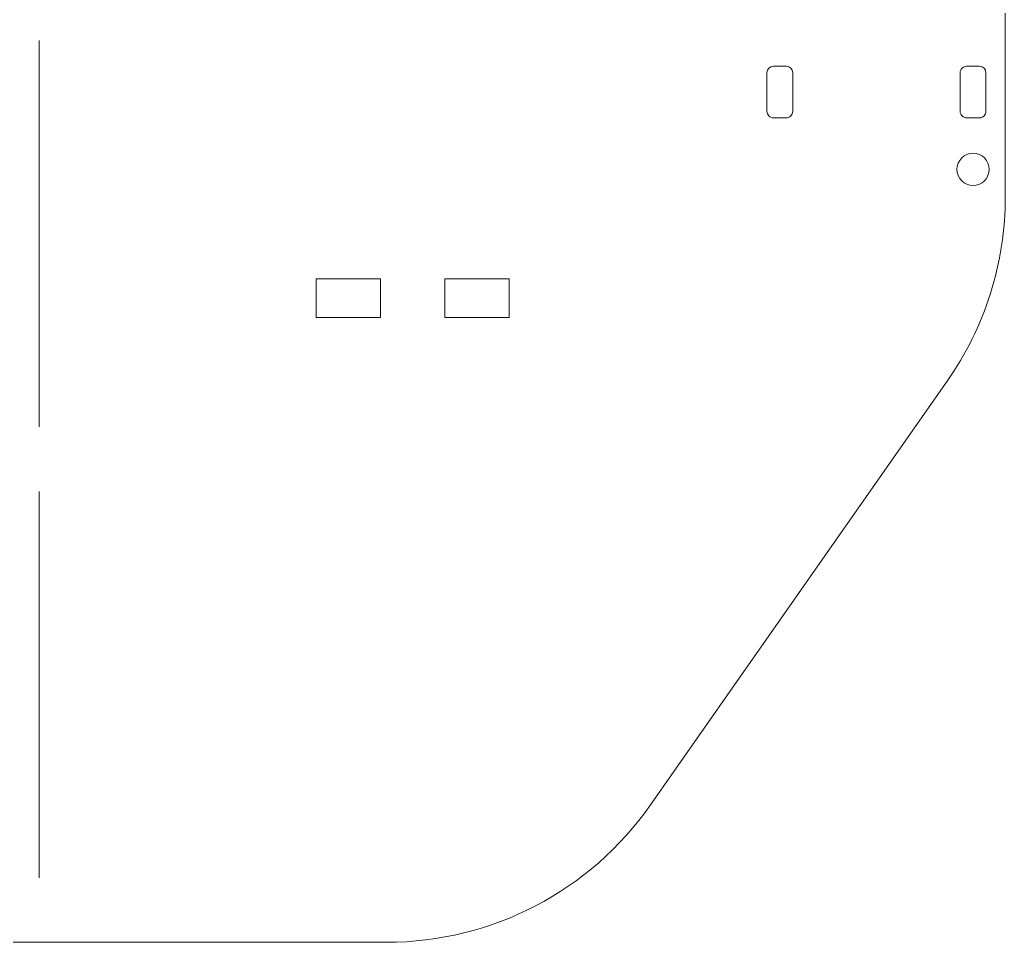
# Model space of a CAD drawing. Header units: millimetres. Extents: x -386 to 231, y -1182 to 269.
# Drawn here: x -23.4 to 129.6, y -30.6 to 112.6 of the extents above; entities that cross this region are included whole.
import ezdxf
from ezdxf.lldxf.tags import DXFTag

# ---------------------------------------------------------------- set-up
doc = ezdxf.new("R2010")
doc.units = ezdxf.units.MM
doc.header["$MEASUREMENT"] = 0
doc.layers.add('3MM_POLY_SHELL', color=7, linetype='Continuous')
tags = doc.linetypes.add('New Line3', pattern=[0.8, 0.5, -0.3]).pattern_tags.tags
tags[6:7] = [DXFTag(74, 4), DXFTag(75, 0), DXFTag(340, '0'), DXFTag(46, 1.0), DXFTag(50, 0.0), DXFTag(44, 0.0), DXFTag(45, 0.0)]
tags[4:5] = [DXFTag(74, 4), DXFTag(75, 0), DXFTag(340, '0'), DXFTag(46, 1.0), DXFTag(50, 0.0), DXFTag(44, 0.0), DXFTag(45, 0.0)]
tags = doc.linetypes.add('New Line4', pattern=[0.8, 0.5, -0.3]).pattern_tags.tags
tags[6:7] = [DXFTag(74, 4), DXFTag(75, 0), DXFTag(340, '0'), DXFTag(46, 1.0), DXFTag(50, 0.0), DXFTag(44, 0.0), DXFTag(45, 0.0)]
tags[4:5] = [DXFTag(74, 4), DXFTag(75, 0), DXFTag(340, '0'), DXFTag(46, 1.0), DXFTag(50, 0.0), DXFTag(44, 0.0), DXFTag(45, 0.0)]

msp = doc.modelspace()

# ---------------------------------------------------------------- linework, layer by layer
at = {"layer": '3MM_POLY_SHELL', "color": 250, "lineweight": 9}
for points, knots in [([(129.5705, 244.3883), (129.5705, 244.3883), (129.5705, 85.1493), (129.5705, 85.1493), (129.5705, 85.1493), (129.5705, 74.8907), (126.4151, 64.8803), (120.5321, 56.4761), (120.5321, 56.4761), (120.5321, 56.4761), (74.4994, -9.285), (74.4994, -9.285), (74.4994, -9.285), (65.1429, -22.6513), (49.8534, -30.6119), (33.5378, -30.6119), (33.5378, -30.6119), (33.5378, -30.6119), (-120.4295, -30.6119), (-120.4295, -30.6119), (-120.4295, -30.6119), (-120.4295, -30.6119), (-274.3967, -30.6119), (-274.3967, -30.6119), (-274.3967, -30.6119), (-290.7124, -30.6119), (-306.0018, -22.6513), (-315.3583, -9.285), (-315.3583, -9.285), (-315.3583, -9.285), (-361.3911, 56.4761), (-361.3911, 56.4761), (-361.3911, 56.4761), (-367.274, 64.8803), (-370.4295, 74.8907), (-370.4295, 85.1493), (-370.4295, 85.1493), (-370.4295, 85.1493), (-370.4295, 244.3881), (-370.4295, 244.3881), (-370.4295, 244.3881), (-370.4295, 251.0186), (-367.7955, 257.3774), (-363.1071, 262.0658), (-363.1071, 262.0658), (-358.4187, 266.7542), (-352.0599, 269.3881), (-345.4295, 269.3881), (-345.4295, 269.3881), (-345.4295, 269.3881), (-340.9246, 269.3881), (-340.9246, 269.3881), (-340.9246, 269.3881), (-329.0075, 269.3881), (-318.7472, 260.9767), (-316.41, 249.2911), (-316.41, 249.2911), (-316.41, 249.2911), (-304.6611, 190.5464), (-304.6611, 190.5464), (-304.6611, 190.5464), (-301.9604, 177.0428), (-293.8098, 165.2509), (-282.132, 157.9522), (-282.132, 157.9522), (-282.132, 157.9522), (-220.4295, 119.3881), (-220.4295, 119.3881), (-220.4295, 119.3881), (-220.4295, 119.3881), (-20.4295, 119.3881), (-20.4295, 119.3881), (-20.4295, 119.3881), (-20.4295, 119.3881), (41.2731, 157.9522), (41.2731, 157.9522), (41.2731, 157.9522), (52.9509, 165.2509), (61.1015, 177.0428), (63.8022, 190.5464), (63.8022, 190.5464), (63.8022, 190.5464), (75.5511, 249.2911), (75.5511, 249.2911), (75.5511, 249.2911), (77.8882, 260.9767), (88.1486, 269.3881), (100.0656, 269.3881), (100.0656, 269.3881), (100.0656, 269.3881), (104.5705, 269.3881), (104.5705, 269.3881), (104.5705, 269.3881), (118.3776, 269.3881), (129.5705, 258.1953), (129.5705, 244.3883)], [0, 0, 0, 0, 0.04, 0.04, 0.04, 0.04, 0.08, 0.08, 0.08, 0.08, 0.12, 0.12, 0.12, 0.12, 0.16, 0.16, 0.16, 0.16, 0.2, 0.2, 0.2, 0.2, 0.24, 0.24, 0.24, 0.24, 0.28, 0.28, 0.28, 0.28, 0.32, 0.32, 0.32, 0.32, 0.36, 0.36, 0.36, 0.36, 0.4, 0.4, 0.4, 0.4, 0.44, 0.44, 0.44, 0.44, 0.48, 0.48, 0.48, 0.48, 0.52, 0.52, 0.52, 0.52, 0.56, 0.56, 0.56, 0.56, 0.6, 0.6, 0.6, 0.6, 0.64, 0.64, 0.64, 0.64, 0.68, 0.68, 0.68, 0.68, 0.72, 0.72, 0.72, 0.72, 0.76, 0.76, 0.76, 0.76, 0.8, 0.8, 0.8, 0.8, 0.84, 0.84, 0.84, 0.84, 0.88, 0.88, 0.88, 0.88, 0.92, 0.92, 0.92, 0.92, 1, 1, 1, 1]), ([(96.5705, 104.3882), (96.5705, 104.3882), (96.5705, 98.3881), (96.5705, 98.3881), (96.5705, 98.3881), (96.5705, 98.1229), (96.4652, 97.8686), (96.2776, 97.681), (96.2776, 97.681), (96.0901, 97.4935), (95.8358, 97.3881), (95.5705, 97.3881), (95.5705, 97.3881), (95.5705, 97.3881), (93.5705, 97.3881), (93.5705, 97.3881), (93.5705, 97.3881), (93.3053, 97.3881), (93.051, 97.4935), (92.8634, 97.681), (92.8634, 97.681), (92.6759, 97.8686), (92.5705, 98.1229), (92.5705, 98.3881), (92.5705, 98.3881), (92.5705, 98.3881), (92.5705, 104.3881), (92.5705, 104.3881), (92.5705, 104.3881), (92.5705, 104.6534), (92.6759, 104.9077), (92.8634, 105.0953), (92.8634, 105.0953), (93.051, 105.2828), (93.3053, 105.3881), (93.5705, 105.3881), (93.5705, 105.3881), (93.5705, 105.3881), (95.5705, 105.3881), (95.5705, 105.3881), (95.5705, 105.3881), (96.1228, 105.3881), (96.5705, 104.9404), (96.5705, 104.3882)], [0, 0, 0, 0, 0.08333333, 0.08333333, 0.08333333, 0.08333333, 0.16666667, 0.16666667, 0.16666667, 0.16666667, 0.25, 0.25, 0.25, 0.25, 0.33333333, 0.33333333, 0.33333333, 0.33333333, 0.41666667, 0.41666667, 0.41666667, 0.41666667, 0.5, 0.5, 0.5, 0.5, 0.58333333, 0.58333333, 0.58333333, 0.58333333, 0.66666667, 0.66666667, 0.66666667, 0.66666667, 0.75, 0.75, 0.75, 0.75, 0.83333333, 0.83333333, 0.83333333, 0.83333333, 1, 1, 1, 1]), ([(126.5705, 104.3882), (126.5705, 104.9404), (126.1228, 105.3881), (125.5705, 105.3881), (125.5705, 105.3881), (125.5705, 105.3881), (123.5705, 105.3881), (123.5705, 105.3881), (123.5705, 105.3881), (123.3053, 105.3881), (123.051, 105.2828), (122.8634, 105.0953), (122.8634, 105.0953), (122.6759, 104.9077), (122.5705, 104.6534), (122.5705, 104.3881), (122.5705, 104.3881), (122.5705, 104.3881), (122.5705, 98.3881), (122.5705, 98.3881), (122.5705, 98.3881), (122.5705, 98.1229), (122.6759, 97.8686), (122.8634, 97.681), (122.8634, 97.681), (123.051, 97.4935), (123.3053, 97.3881), (123.5705, 97.3881), (123.5705, 97.3881), (123.5705, 97.3881), (125.5705, 97.3881), (125.5705, 97.3881), (125.5705, 97.3881), (125.8358, 97.3881), (126.0901, 97.4935), (126.2776, 97.681), (126.2776, 97.681), (126.4652, 97.8686), (126.5705, 98.1229), (126.5705, 98.3881), (126.5705, 98.3881), (126.5705, 98.3881), (126.5705, 104.3882), (126.5705, 104.3882)], [0, 0, 0, 0, 0.08333333, 0.08333333, 0.08333333, 0.08333333, 0.16666667, 0.16666667, 0.16666667, 0.16666667, 0.25, 0.25, 0.25, 0.25, 0.33333333, 0.33333333, 0.33333333, 0.33333333, 0.41666667, 0.41666667, 0.41666667, 0.41666667, 0.5, 0.5, 0.5, 0.5, 0.58333333, 0.58333333, 0.58333333, 0.58333333, 0.66666667, 0.66666667, 0.66666667, 0.66666667, 0.75, 0.75, 0.75, 0.75, 0.83333333, 0.83333333, 0.83333333, 0.83333333, 1, 1, 1, 1]), ([(127.0705, 89.3882), (127.0705, 88.0074), (125.9513, 86.8882), (124.5705, 86.8881), (124.5705, 86.8881), (123.1898, 86.8881), (122.0705, 88.0074), (122.0705, 89.3881), (122.0705, 89.3881), (122.0705, 90.7689), (123.1898, 91.8881), (124.5705, 91.8881), (124.5705, 91.8881), (125.9512, 91.8882), (127.0705, 90.7689), (127.0705, 89.3882)], [0, 0, 0, 0, 0.2, 0.2, 0.2, 0.2, 0.4, 0.4, 0.4, 0.4, 0.6, 0.6, 0.6, 0.6, 1, 1, 1, 1]), ([(32.5705, 66.3881), (32.5705, 66.3881), (32.5705, 72.3881), (32.5705, 72.3881), (32.5705, 72.3881), (32.5705, 72.3881), (22.5705, 72.3881), (22.5705, 72.3881), (22.5705, 72.3881), (22.5705, 72.3881), (22.5705, 66.3881), (22.5705, 66.3881), (22.5705, 66.3881), (22.5705, 66.3881), (32.5705, 66.3881), (32.5705, 66.3881)], [0, 0, 0, 0, 0.2, 0.2, 0.2, 0.2, 0.4, 0.4, 0.4, 0.4, 0.6, 0.6, 0.6, 0.6, 1, 1, 1, 1]), ([(42.5705, 66.3881), (42.5705, 66.3881), (42.5705, 72.3881), (42.5705, 72.3881), (42.5705, 72.3881), (42.5705, 72.3881), (52.5705, 72.3881), (52.5705, 72.3881), (52.5705, 72.3881), (52.5705, 72.3881), (52.5705, 66.3881), (52.5705, 66.3881), (52.5705, 66.3881), (52.5705, 66.3881), (42.5705, 66.3881), (42.5705, 66.3881)], [0, 0, 0, 0, 0.2, 0.2, 0.2, 0.2, 0.4, 0.4, 0.4, 0.4, 0.6, 0.6, 0.6, 0.6, 1, 1, 1, 1])]:
    msp.add_open_spline(points, degree=3, knots=knots, dxfattribs=at)
at = {"layer": '3MM_POLY_SHELL', "color": 240, "linetype": 'New Line3', "lineweight": 9}
msp.add_open_spline([(-20.4295, 109.3881), (-20.4295, 109.3881), (-20.4295, 49.3881), (-20.4295, 49.3881)], degree=3, dxfattribs=at)
at = {"layer": '3MM_POLY_SHELL', "color": 240, "linetype": 'New Line4', "lineweight": 9}
msp.add_open_spline([(-20.4295, 39.3881), (-20.4295, 39.3881), (-20.4295, -20.6119), (-20.4295, -20.6119)], degree=3, dxfattribs=at)

doc.saveas('drawing.dxf')
